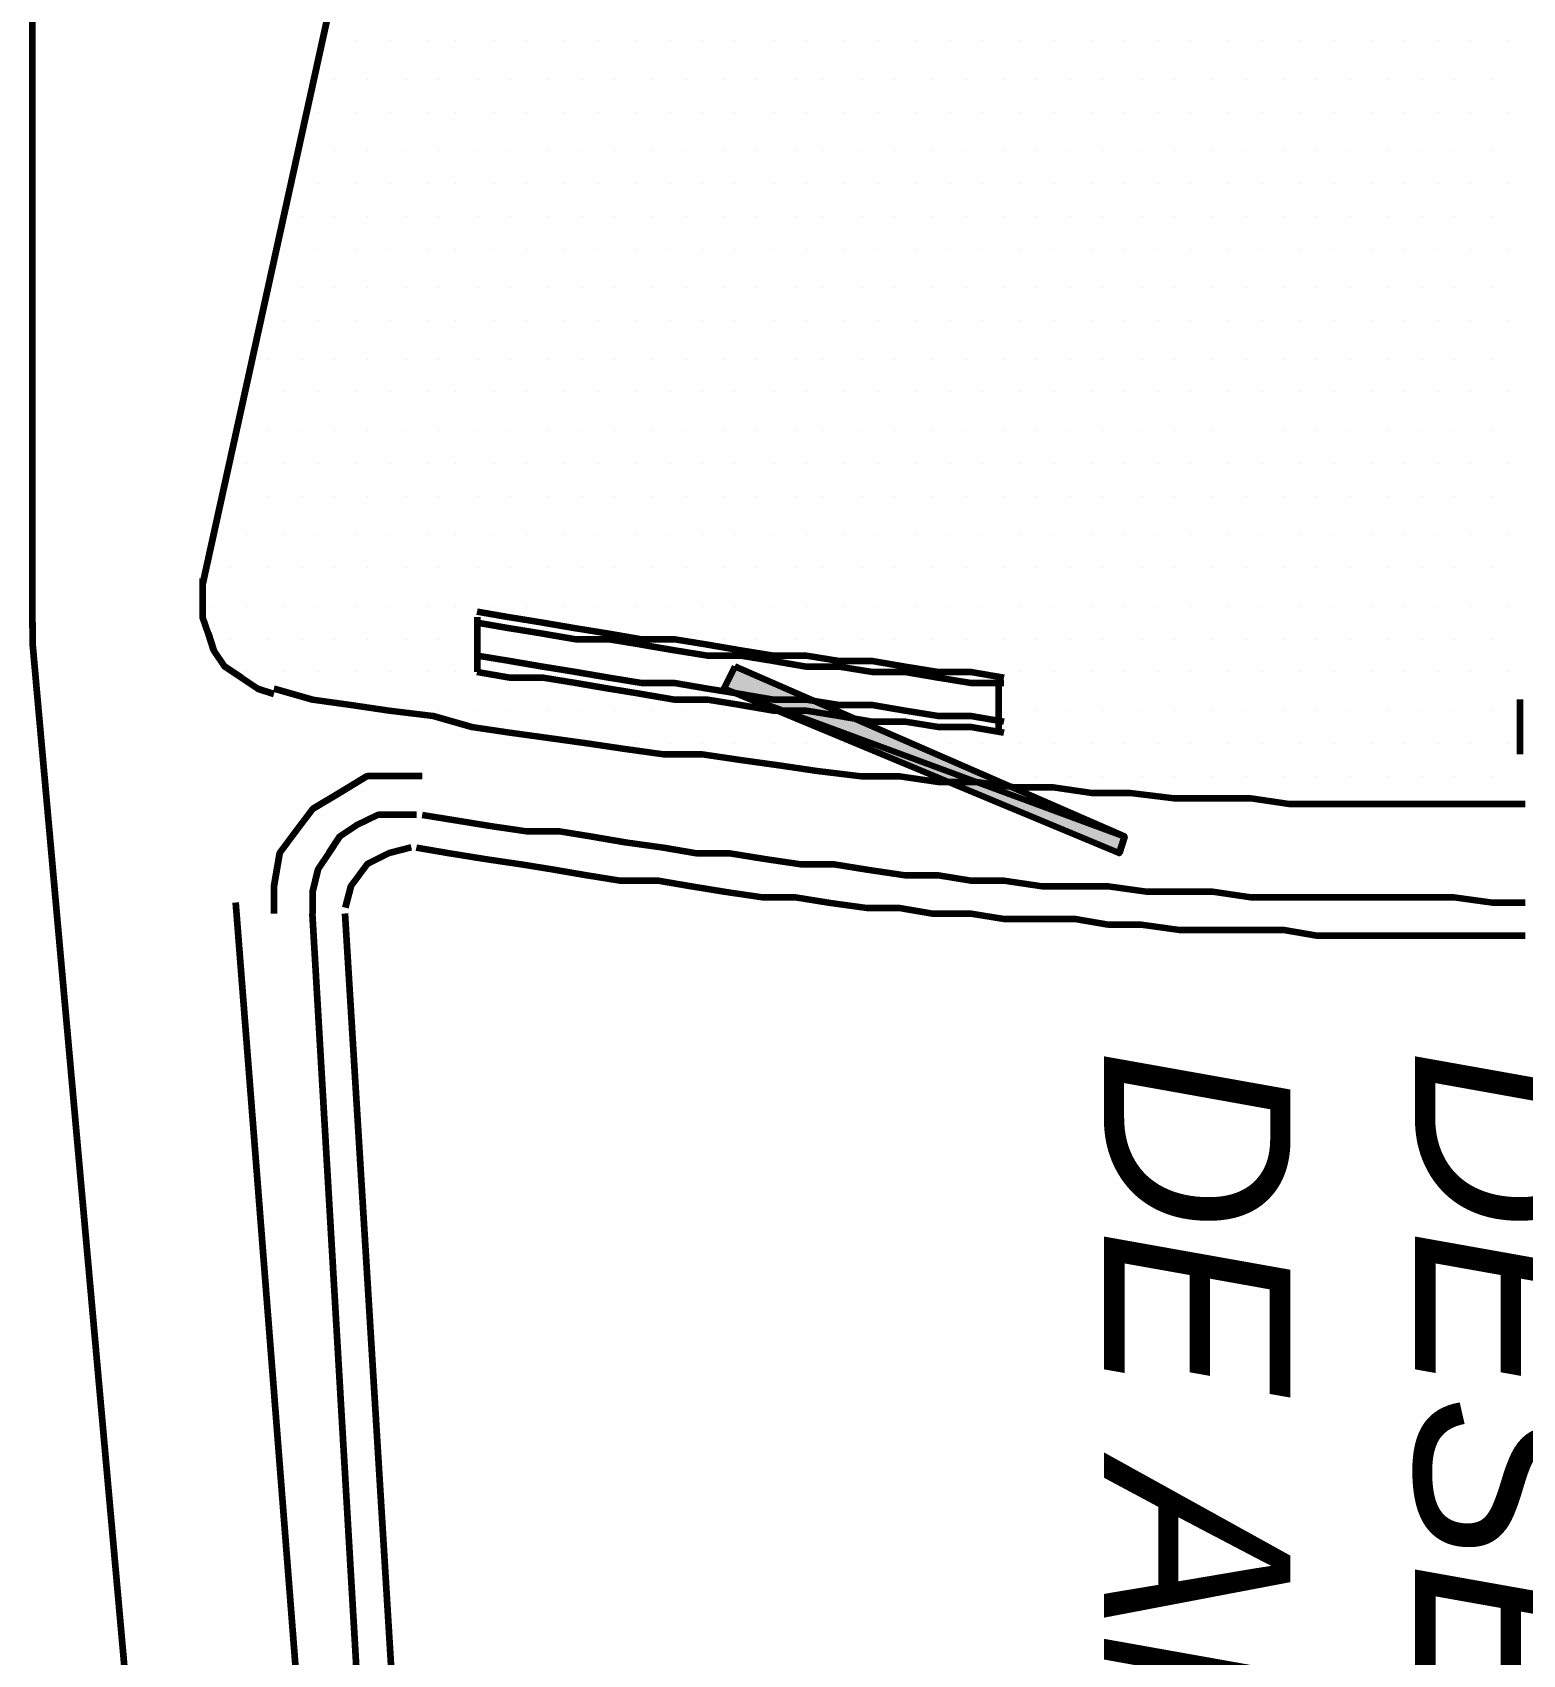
# Model space of a CAD drawing. Header units: millimetres. Extents: x 2273 to 2522, y 1034 to 1187.
# Drawn here: x 2394.543 to 2395.342, y 1169.398 to 1170.267 of the extents above; entities that cross this region are included whole.
import ezdxf

# ---------------------------------------------------------------- set-up
doc = ezdxf.new("R2010")
doc.units = ezdxf.units.MM
doc.linetypes.add('DASHED', pattern=[19.05, 12.7, -6.35])
doc.layers.add('LAYER8', color=8, linetype='Continuous')
doc.layers.add('PAREDES', color=4, linetype='Continuous', lineweight=100)
doc.layers.add('projeção coberta', color=252, linetype='DASHED', lineweight=0)
doc.styles.get("Standard").update_dxf_attribs({"font": 'arial.ttf'})

# ---------------------------------------------------------------- blocks, each defined once
blk = doc.blocks.new('CAR')
at = {"layer": 'projeção coberta', "linetype": 'Continuous'}
blk.add_hatch(color=0, dxfattribs=at).paths.add_polyline_path([(77.10931, 145.39804), (77.18873, 145.61275), (77.09755, 145.40392), (77.10931, 145.39804), (77.18873, 145.61275), (77.19755, 145.6098)])
at = {"layer": 'PAREDES', "color": 0, "linetype": 'Continuous'}
for points in [[(77.10931, 145.15686), (77.1152, 145.17745), (77.11814, 145.19804), (77.12108, 145.21863), (77.12402, 145.24216), (77.1299, 145.26275), (77.13284, 145.28333), (77.13578, 145.30392), (77.13873, 145.32451), (77.14167, 145.3451), (77.14461, 145.36569), (77.14461, 145.38627), (77.14755, 145.40686), (77.15049, 145.42745), (77.15343, 145.44804), (77.15637, 145.47157), (77.15637, 145.49216), (77.15931, 145.51275), (77.15931, 145.53333), (77.16225, 145.55392), (77.16225, 145.57451), (77.1652, 145.5951), (77.1652, 145.61569), (77.16814, 145.63922), (77.16814, 145.6598), (77.16814, 145.68039), (77.17108, 145.70098), (77.17108, 145.72157), (77.17108, 145.74216), (77.17108, 145.76275), (77.17108, 145.78627), (77.17108, 145.80686), (77.17108, 145.82745)], [(77.19461, 145.23333), (77.19755, 145.25098), (77.20049, 145.26863), (77.20343, 145.28922), (77.20637, 145.30686), (77.20931, 145.32451), (77.21225, 145.34216), (77.21225, 145.36275), (77.2152, 145.38039), (77.21814, 145.39804), (77.22108, 145.41863), (77.22108, 145.43627), (77.22402, 145.45392), (77.22696, 145.47451), (77.22696, 145.49216), (77.2299, 145.5098), (77.2299, 145.53039), (77.23284, 145.54804), (77.23284, 145.56569), (77.23284, 145.58627), (77.23578, 145.60392), (77.23578, 145.62157), (77.23873, 145.64216), (77.23873, 145.6598), (77.23873, 145.67745), (77.23873, 145.69804), (77.24167, 145.71569), (77.24167, 145.73333), (77.24167, 145.75392), (77.24167, 145.77157), (77.24167, 145.78922), (77.24167, 145.8098), (77.24167, 145.82745)], [(77.17696, 145.23627), (77.1799, 145.25392), (77.18284, 145.27157), (77.18578, 145.29216), (77.18578, 145.3098), (77.18873, 145.32745), (77.19167, 145.3451), (77.19461, 145.36569), (77.19755, 145.38333), (77.19755, 145.40098), (77.20049, 145.41863), (77.20343, 145.43922), (77.20343, 145.45686), (77.20637, 145.47451), (77.20931, 145.4951), (77.20931, 145.51275), (77.21225, 145.53039), (77.21225, 145.54804), (77.2152, 145.56863), (77.2152, 145.58627), (77.2152, 145.60392), (77.21814, 145.62451), (77.21814, 145.64216), (77.21814, 145.6598), (77.22108, 145.68039), (77.22108, 145.69804), (77.22108, 145.71569), (77.22108, 145.73333), (77.22108, 145.75392), (77.22108, 145.77157), (77.22108, 145.78922), (77.22402, 145.8098), (77.22402, 145.82745)], [(77.1152, 145.82451), (77.14461, 145.82451)], [(76.76225, 145.81863), (76.76225, 145.81863)], [(76.80049, 145.81863), (76.80049, 145.81863)], [(76.83873, 145.81863), (76.83873, 145.81863)], [(76.87402, 145.81863), (76.87402, 145.81863)], [(76.91225, 145.81863), (76.91225, 145.81863)], [(76.95049, 145.81863), (76.95049, 145.81863)], [(76.98873, 145.81863), (76.98873, 145.81863)], [(77.02696, 145.81863), (77.02696, 145.81863)], [(77.0652, 145.81863), (77.0652, 145.81863)], [(77.10049, 145.81863), (77.10049, 145.81863)], [(77.13873, 145.81863), (77.13873, 145.81863)], [(76.78284, 145.8098), (76.78284, 145.8098)], [(76.82108, 145.8098), (76.82108, 145.8098)], [(76.85637, 145.8098), (76.85637, 145.8098)], [(76.89461, 145.8098), (76.89461, 145.8098)], [(76.93284, 145.8098), (76.93284, 145.8098)], [(76.97108, 145.8098), (76.97108, 145.8098)], [(77.00637, 145.8098), (77.00637, 145.8098)], [(77.04461, 145.8098), (77.04461, 145.8098)], [(77.08284, 145.8098), (77.08284, 145.8098)], [(77.12108, 145.8098), (77.12108, 145.8098)], [(77.15637, 145.8098), (77.15637, 145.8098)], [(76.76225, 145.79804), (76.76225, 145.79804)], [(76.80049, 145.79804), (76.80049, 145.79804)], [(76.83873, 145.79804), (76.83873, 145.79804)], [(76.87402, 145.79804), (76.87402, 145.79804)], [(76.91225, 145.79804), (76.91225, 145.79804)], [(76.95049, 145.79804), (76.95049, 145.79804)], [(76.98873, 145.79804), (76.98873, 145.79804)], [(77.02696, 145.79804), (77.02696, 145.79804)], [(77.0652, 145.79804), (77.0652, 145.79804)], [(77.10049, 145.79804), (77.10049, 145.79804)], [(77.13873, 145.79804), (77.13873, 145.79804)], [(76.78284, 145.78922), (76.78284, 145.78922)], [(76.82108, 145.78922), (76.82108, 145.78922)], [(76.85637, 145.78922), (76.85637, 145.78922)], [(76.89461, 145.78922), (76.89461, 145.78922)], [(76.93284, 145.78922), (76.93284, 145.78922)], [(76.97108, 145.78922), (76.97108, 145.78922)], [(77.00637, 145.78922), (77.00637, 145.78922)], [(77.04461, 145.78922), (77.04461, 145.78922)], [(77.08284, 145.78922), (77.08284, 145.78922)], [(77.12108, 145.78922), (77.12108, 145.78922)], [(77.15637, 145.78922), (77.15637, 145.78922)], [(76.76225, 145.78039), (76.76225, 145.78039)], [(76.80049, 145.78039), (76.80049, 145.78039)], [(76.83873, 145.78039), (76.83873, 145.78039)], [(76.87402, 145.78039), (76.87402, 145.78039)], [(76.91225, 145.78039), (76.91225, 145.78039)], [(76.95049, 145.78039), (76.95049, 145.78039)], [(76.98873, 145.78039), (76.98873, 145.78039)], [(77.02696, 145.78039), (77.02696, 145.78039)], [(77.0652, 145.78039), (77.0652, 145.78039)], [(77.10049, 145.78039), (77.10049, 145.78039)], [(77.13873, 145.78039), (77.13873, 145.78039)], [(76.78284, 145.77157), (76.78284, 145.77157)], [(76.82108, 145.77157), (76.82108, 145.77157)], [(76.85637, 145.77157), (76.85637, 145.77157)], [(76.89461, 145.77157), (76.89461, 145.77157)], [(76.93284, 145.77157), (76.93284, 145.77157)], [(76.97108, 145.77157), (76.97108, 145.77157)], [(77.00637, 145.77157), (77.00637, 145.77157)], [(77.04461, 145.77157), (77.04461, 145.77157)], [(77.08284, 145.77157), (77.08284, 145.77157)], [(77.12108, 145.77157), (77.12108, 145.77157)], [(77.15637, 145.77157), (77.15637, 145.77157)], [(76.76225, 145.76275), (76.76225, 145.76275)], [(76.80049, 145.76275), (76.80049, 145.76275)], [(76.83873, 145.76275), (76.83873, 145.76275)], [(76.87402, 145.76275), (76.87402, 145.76275)], [(76.91225, 145.76275), (76.91225, 145.76275)], [(76.95049, 145.76275), (76.95049, 145.76275)], [(76.98873, 145.76275), (76.98873, 145.76275)], [(77.02696, 145.76275), (77.02696, 145.76275)], [(77.0652, 145.76275), (77.0652, 145.76275)], [(77.10049, 145.76275), (77.10049, 145.76275)], [(77.13873, 145.76275), (77.13873, 145.76275)], [(76.78284, 145.75392), (76.78284, 145.75392)], [(76.82108, 145.75392), (76.82108, 145.75392)], [(76.85637, 145.75392), (76.85637, 145.75392)], [(76.89461, 145.75392), (76.89461, 145.75392)], [(76.93284, 145.75392), (76.93284, 145.75392)], [(76.97108, 145.75392), (76.97108, 145.75392)], [(77.00637, 145.75392), (77.00637, 145.75392)], [(77.04461, 145.75392), (77.04461, 145.75392)], [(77.08284, 145.75392), (77.08284, 145.75392)], [(77.12108, 145.75392), (77.12108, 145.75392)], [(77.15637, 145.75392), (77.15637, 145.75392)], [(76.76225, 145.7451), (76.76225, 145.7451)], [(76.80049, 145.7451), (76.80049, 145.7451)], [(76.83873, 145.7451), (76.83873, 145.7451)], [(76.87402, 145.7451), (76.87402, 145.7451)], [(76.91225, 145.7451), (76.91225, 145.7451)], [(76.95049, 145.7451), (76.95049, 145.7451)], [(76.98873, 145.7451), (76.98873, 145.7451)], [(77.02696, 145.7451), (77.02696, 145.7451)], [(77.0652, 145.7451), (77.0652, 145.7451)], [(77.10049, 145.7451), (77.10049, 145.7451)], [(77.13873, 145.7451), (77.13873, 145.7451)], [(76.78284, 145.73333), (76.78284, 145.73333)], [(76.82108, 145.73333), (76.82108, 145.73333)], [(76.85637, 145.73333), (76.85637, 145.73333)], [(76.89461, 145.73333), (76.89461, 145.73333)], [(76.93284, 145.73333), (76.93284, 145.73333)], [(76.97108, 145.73333), (76.97108, 145.73333)], [(77.00637, 145.73333), (77.00637, 145.73333)], [(77.04461, 145.73333), (77.04461, 145.73333)], [(77.08284, 145.73333), (77.08284, 145.73333)], [(77.12108, 145.73333), (77.12108, 145.73333)], [(77.15637, 145.73333), (77.15637, 145.73333)], [(76.76225, 145.72451), (76.76225, 145.72451)], [(76.80049, 145.72451), (76.80049, 145.72451)], [(76.83873, 145.72451), (76.83873, 145.72451)], [(76.87402, 145.72451), (76.87402, 145.72451)], [(76.91225, 145.72451), (76.91225, 145.72451)], [(76.95049, 145.72451), (76.95049, 145.72451)], [(76.98873, 145.72451), (76.98873, 145.72451)], [(77.02696, 145.72451), (77.02696, 145.72451)], [(77.0652, 145.72451), (77.0652, 145.72451)], [(77.10049, 145.72451), (77.10049, 145.72451)], [(77.13873, 145.72451), (77.13873, 145.72451)], [(76.78284, 145.71569), (76.78284, 145.71569)], [(76.82108, 145.71569), (76.82108, 145.71569)], [(76.85637, 145.71569), (76.85637, 145.71569)], [(76.89461, 145.71569), (76.89461, 145.71569)], [(76.93284, 145.71569), (76.93284, 145.71569)], [(76.97108, 145.71569), (76.97108, 145.71569)], [(77.00637, 145.71569), (77.00637, 145.71569)], [(77.04461, 145.71569), (77.04461, 145.71569)], [(77.08284, 145.71569), (77.08284, 145.71569)], [(77.12108, 145.71569), (77.12108, 145.71569)], [(77.15637, 145.71569), (77.15637, 145.71569)], [(76.76225, 145.70686), (76.76225, 145.70686)], [(76.80049, 145.70686), (76.80049, 145.70686)], [(76.83873, 145.70686), (76.83873, 145.70686)], [(76.87402, 145.70686), (76.87402, 145.70686)], [(76.91225, 145.70686), (76.91225, 145.70686)], [(76.95049, 145.70686), (76.95049, 145.70686)], [(76.98873, 145.70686), (76.98873, 145.70686)], [(77.02696, 145.70686), (77.02696, 145.70686)], [(77.0652, 145.70686), (77.0652, 145.70686)], [(77.10049, 145.70686), (77.10049, 145.70686)], [(77.13873, 145.70686), (77.13873, 145.70686)], [(76.78284, 145.69804), (76.78284, 145.69804)], [(76.82108, 145.69804), (76.82108, 145.69804)], [(76.85637, 145.69804), (76.85637, 145.69804)], [(76.89461, 145.69804), (76.89461, 145.69804)], [(76.93284, 145.69804), (76.93284, 145.69804)], [(76.97108, 145.69804), (76.97108, 145.69804)], [(77.00637, 145.69804), (77.00637, 145.69804)], [(77.04461, 145.69804), (77.04461, 145.69804)], [(77.08284, 145.69804), (77.08284, 145.69804)], [(77.12108, 145.69804), (77.12108, 145.69804)], [(77.15637, 145.69804), (77.15637, 145.69804)], [(76.76225, 145.68627), (76.76225, 145.68627)], [(76.80049, 145.68627), (76.80049, 145.68627)], [(76.83873, 145.68627), (76.83873, 145.68627)], [(76.87402, 145.68627), (76.87402, 145.68627)], [(76.91225, 145.68627), (76.91225, 145.68627)], [(76.95049, 145.68627), (76.95049, 145.68627)], [(76.98873, 145.68627), (76.98873, 145.68627)], [(77.02696, 145.68627), (77.02696, 145.68627)], [(77.0652, 145.68627), (77.0652, 145.68627)], [(77.10049, 145.68627), (77.10049, 145.68627)], [(77.13873, 145.68627), (77.13873, 145.68627)], [(76.78284, 145.67745), (76.78284, 145.67745)], [(76.82108, 145.67745), (76.82108, 145.67745)], [(76.85637, 145.67745), (76.85637, 145.67745)], [(76.89461, 145.67745), (76.89461, 145.67745)], [(76.93284, 145.67745), (76.93284, 145.67745)], [(77.00637, 145.67745), (77.00637, 145.67745)], [(77.04461, 145.67745), (77.04461, 145.67745)], [(77.08284, 145.67745), (77.08284, 145.67745)], [(77.12108, 145.67745), (77.12108, 145.67745)], [(77.15637, 145.67745), (77.15637, 145.67745)], [(76.76225, 145.66863), (76.76225, 145.66863)], [(76.80049, 145.66863), (76.80049, 145.66863)], [(76.83873, 145.66863), (76.83873, 145.66863)], [(76.87402, 145.66863), (76.87402, 145.66863)], [(76.91225, 145.66863), (76.91225, 145.66863)], [(76.95049, 145.66863), (76.95049, 145.66863)], [(76.98873, 145.66863), (76.98873, 145.66863)], [(77.02696, 145.66863), (77.02696, 145.66863)], [(77.0652, 145.66863), (77.0652, 145.66863)], [(77.10049, 145.66863), (77.10049, 145.66863)], [(77.13873, 145.66863), (77.13873, 145.66863)], [(76.78284, 145.6598), (76.78284, 145.6598)], [(76.82108, 145.6598), (76.82108, 145.6598)], [(76.85637, 145.6598), (76.85637, 145.6598)], [(76.89461, 145.6598), (76.89461, 145.6598)], [(76.93284, 145.6598), (76.93284, 145.6598)], [(76.97108, 145.6598), (76.97108, 145.6598)], [(77.00637, 145.6598), (77.00637, 145.6598)], [(77.04461, 145.6598), (77.04461, 145.6598)], [(77.08284, 145.6598), (77.08284, 145.6598)], [(77.12108, 145.6598), (77.12108, 145.6598)], [(77.15637, 145.6598), (77.15637, 145.6598)], [(76.76225, 145.64804), (76.76225, 145.64804)], [(76.80049, 145.64804), (76.80049, 145.64804)], [(76.83873, 145.64804), (76.83873, 145.64804)], [(76.87402, 145.64804), (76.87402, 145.64804)], [(76.91225, 145.64804), (76.91225, 145.64804)], [(76.95049, 145.64804), (76.95049, 145.64804)], [(76.98873, 145.64804), (76.98873, 145.64804)], [(77.02696, 145.64804), (77.02696, 145.64804)], [(77.0652, 145.64804), (77.0652, 145.64804)], [(77.10049, 145.64804), (77.10049, 145.64804)], [(77.13873, 145.64804), (77.13873, 145.64804)], [(76.78284, 145.63922), (76.78284, 145.63922)], [(76.82108, 145.63922), (76.82108, 145.63922)], [(76.85637, 145.63922), (76.85637, 145.63922)], [(76.89461, 145.63922), (76.89461, 145.63922)], [(76.93284, 145.63922), (76.93284, 145.63922)], [(76.97108, 145.63922), (76.97108, 145.63922)], [(77.00637, 145.63922), (77.00637, 145.63922)], [(77.04461, 145.63922), (77.04461, 145.63922)], [(77.08284, 145.63922), (77.08284, 145.63922)], [(77.12108, 145.63922), (77.12108, 145.63922)], [(77.15637, 145.63922), (77.15637, 145.63922)], [(76.76225, 145.63039), (76.76225, 145.63039)], [(76.80049, 145.63039), (76.80049, 145.63039)], [(76.83873, 145.63039), (76.83873, 145.63039)], [(76.87402, 145.63039), (76.87402, 145.63039)], [(76.91225, 145.63039), (76.91225, 145.63039)], [(76.95049, 145.63039), (76.95049, 145.63039)], [(76.98873, 145.63039), (76.98873, 145.63039)], [(77.02696, 145.63039), (77.02696, 145.63039)], [(77.0652, 145.63039), (77.0652, 145.63039)], [(77.10049, 145.63039), (77.10049, 145.63039)], [(77.13873, 145.63039), (77.13873, 145.63039)], [(76.78284, 145.62157), (76.78284, 145.62157)], [(76.82108, 145.62157), (76.82108, 145.62157)], [(76.85637, 145.62157), (76.85637, 145.62157)], [(76.89461, 145.62157), (76.89461, 145.62157)], [(76.93284, 145.62157), (76.93284, 145.62157)], [(76.97108, 145.62157), (76.97108, 145.62157)], [(77.00637, 145.62157), (77.00637, 145.62157)], [(77.04461, 145.62157), (77.04461, 145.62157)], [(77.08284, 145.62157), (77.08284, 145.62157)], [(77.12108, 145.62157), (77.12108, 145.62157)], [(77.15637, 145.62157), (77.15637, 145.62157)], [(76.76225, 145.61275), (76.76225, 145.61275)], [(76.80049, 145.61275), (76.80049, 145.61275)], [(76.83873, 145.61275), (76.83873, 145.61275)], [(76.87402, 145.61275), (76.87402, 145.61275)], [(76.91225, 145.61275), (76.91225, 145.61275)], [(76.95049, 145.61275), (76.95049, 145.61275)], [(76.98873, 145.61275), (76.98873, 145.61275)], [(77.02696, 145.61275), (77.02696, 145.61275)], [(77.0652, 145.61275), (77.0652, 145.61275)], [(77.09755, 145.40392), (77.10931, 145.39804), (77.18873, 145.61275), (77.09755, 145.40392)], [(77.10049, 145.61275), (77.10049, 145.61275)], [(77.10931, 145.39804), (77.18873, 145.61275), (77.19755, 145.6098), (77.10931, 145.39804)], [(77.13873, 145.61275), (77.13873, 145.61275)], [(76.76225, 145.5951), (76.76225, 145.5951)], [(76.78284, 145.60098), (76.78284, 145.60098)], [(76.80049, 145.5951), (76.80049, 145.5951)], [(76.82108, 145.60098), (76.82108, 145.60098)], [(76.83873, 145.5951), (76.83873, 145.5951)], [(76.85637, 145.60098), (76.85637, 145.60098)], [(76.87402, 145.5951), (76.87402, 145.5951)], [(76.89461, 145.60098), (76.89461, 145.60098)], [(76.91225, 145.5951), (76.91225, 145.5951)], [(76.93284, 145.60098), (76.93284, 145.60098)], [(76.95049, 145.5951), (76.95049, 145.5951)], [(76.97108, 145.60098), (76.97108, 145.60098)], [(76.98873, 145.5951), (76.98873, 145.5951)], [(77.00637, 145.60098), (77.00637, 145.60098)], [(77.02696, 145.5951), (77.02696, 145.5951)], [(77.04461, 145.60098), (77.04461, 145.60098)], [(77.0652, 145.5951), (77.0652, 145.5951)], [(77.08284, 145.60098), (77.08284, 145.60098)], [(77.10049, 145.5951), (77.10049, 145.5951)], [(77.12108, 145.60098), (77.12108, 145.60098)], [(77.13873, 145.5951), (77.13873, 145.5951)], [(77.15637, 145.60098), (77.15637, 145.60098)], [(76.78284, 145.58333), (76.78284, 145.58333)], [(76.82108, 145.58333), (76.82108, 145.58333)], [(76.85637, 145.58333), (76.85637, 145.58333)], [(76.89461, 145.58333), (76.89461, 145.58333)], [(76.93284, 145.58333), (76.93284, 145.58333)], [(76.97108, 145.58333), (76.97108, 145.58333)], [(77.00637, 145.58333), (77.00637, 145.58333)], [(77.04461, 145.58333), (77.04461, 145.58333)], [(77.08284, 145.58333), (77.08284, 145.58333)], [(77.12108, 145.58333), (77.12108, 145.58333)], [(77.15637, 145.58333), (77.15637, 145.58333)], [(76.76225, 145.57451), (76.76225, 145.57451)], [(76.80049, 145.57451), (76.80049, 145.57451)], [(76.83873, 145.57451), (76.83873, 145.57451)], [(76.87402, 145.57451), (76.87402, 145.57451)], [(76.91225, 145.57451), (76.91225, 145.57451)], [(76.95049, 145.57451), (76.95049, 145.57451)], [(76.98873, 145.57451), (76.98873, 145.57451)], [(77.02696, 145.57451), (77.02696, 145.57451)], [(77.0652, 145.57451), (77.0652, 145.57451)], [(77.10049, 145.57451), (77.10049, 145.57451)], [(77.13873, 145.57451), (77.13873, 145.57451)], [(76.78284, 145.56569), (76.78284, 145.56569)], [(76.82108, 145.56569), (76.82108, 145.56569)], [(76.85637, 145.56569), (76.85637, 145.56569)], [(76.89461, 145.56569), (76.89461, 145.56569)], [(76.93284, 145.56569), (76.93284, 145.56569)], [(76.97108, 145.56569), (76.97108, 145.56569)], [(77.00637, 145.56569), (77.00637, 145.56569)], [(77.04461, 145.56569), (77.04461, 145.56569)], [(77.08284, 145.56569), (77.08284, 145.56569)], [(77.12108, 145.56569), (77.12108, 145.56569)], [(77.15637, 145.56569), (77.15637, 145.56569)], [(76.76225, 145.55686), (76.76225, 145.55686)], [(76.80049, 145.55686), (76.80049, 145.55686)], [(76.83873, 145.55686), (76.83873, 145.55686)], [(76.87402, 145.55686), (76.87402, 145.55686)], [(76.91225, 145.55686), (76.91225, 145.55686)], [(76.95049, 145.55686), (76.95049, 145.55686)], [(76.98873, 145.55686), (76.98873, 145.55686)], [(77.02696, 145.55686), (77.02696, 145.55686)], [(77.0652, 145.55686), (77.0652, 145.55686)], [(77.10049, 145.55686), (77.10049, 145.55686)], [(77.13873, 145.55686), (77.13873, 145.55686)], [(76.78284, 145.54804), (76.78284, 145.54804)], [(76.82108, 145.54804), (76.82108, 145.54804)], [(76.85637, 145.54804), (76.85637, 145.54804)], [(76.89461, 145.54804), (76.89461, 145.54804)], [(76.93284, 145.54804), (76.93284, 145.54804)], [(76.97108, 145.54804), (76.97108, 145.54804)], [(77.00637, 145.54804), (77.00637, 145.54804)], [(77.04461, 145.54804), (77.04461, 145.54804)], [(77.06814, 145.26569), (77.07108, 145.28333), (77.07402, 145.30098), (77.07696, 145.31863), (77.0799, 145.33627), (77.08284, 145.35392), (77.08284, 145.37157), (77.08578, 145.38922), (77.08873, 145.40686), (77.09167, 145.42451), (77.09167, 145.44216), (77.09461, 145.4598), (77.09461, 145.47745), (77.09755, 145.4951), (77.10049, 145.51275), (77.10049, 145.53039), (77.10343, 145.54804)], [(77.07402, 145.26569), (77.07696, 145.28333), (77.0799, 145.30098), (77.08284, 145.31863), (77.08284, 145.33627), (77.08578, 145.35392), (77.08873, 145.37157), (77.09167, 145.38922), (77.09167, 145.40686), (77.09461, 145.42451), (77.09755, 145.44216), (77.09755, 145.4598), (77.10049, 145.47745), (77.10049, 145.4951), (77.10343, 145.51275), (77.10637, 145.53039), (77.10637, 145.54804)], [(77.08284, 145.54804), (77.08284, 145.54804)], [(77.09167, 145.26569), (77.09461, 145.28333), (77.09755, 145.30098), (77.10049, 145.31863), (77.10343, 145.33627), (77.10637, 145.35392), (77.10637, 145.37157), (77.10931, 145.38922), (77.11225, 145.40686), (77.1152, 145.42451), (77.1152, 145.44216), (77.11814, 145.4598), (77.11814, 145.47745), (77.12108, 145.4951), (77.12402, 145.51275), (77.12402, 145.53039), (77.12696, 145.54804)], [(77.10049, 145.26569), (77.10343, 145.28333), (77.10343, 145.30098), (77.10637, 145.31863), (77.10931, 145.33627), (77.11225, 145.35392), (77.1152, 145.37157), (77.1152, 145.38922), (77.11814, 145.40686), (77.12108, 145.42451), (77.12108, 145.44216), (77.12402, 145.4598), (77.12696, 145.47745), (77.12696, 145.4951), (77.1299, 145.51275), (77.1299, 145.53039), (77.13284, 145.54804)], [(77.10343, 145.5451), (77.13284, 145.5451)], [(77.12108, 145.54804), (77.12108, 145.54804)], [(77.15637, 145.54804), (77.15637, 145.54804)], [(76.76225, 145.53627), (76.76225, 145.53627)], [(76.80049, 145.53627), (76.80049, 145.53627)], [(76.83873, 145.53627), (76.83873, 145.53627)], [(76.87402, 145.53627), (76.87402, 145.53627)], [(76.91225, 145.53627), (76.91225, 145.53627)], [(76.95049, 145.53627), (76.95049, 145.53627)], [(76.98873, 145.53627), (76.98873, 145.53627)], [(77.02696, 145.53627), (77.02696, 145.53627)], [(77.0652, 145.53627), (77.0652, 145.53627)], [(77.10049, 145.53627), (77.10049, 145.53627)], [(77.13873, 145.53627), (77.13873, 145.53627)], [(76.78284, 145.52745), (76.78284, 145.52745)], [(76.82108, 145.52745), (76.82108, 145.52745)], [(76.85637, 145.52745), (76.85637, 145.52745)], [(76.89461, 145.52745), (76.89461, 145.52745)], [(76.93284, 145.52745), (76.93284, 145.52745)], [(76.97108, 145.52745), (76.97108, 145.52745)], [(77.00637, 145.52745), (77.00637, 145.52745)], [(77.04461, 145.52745), (77.04461, 145.52745)], [(77.08284, 145.52745), (77.08284, 145.52745)], [(77.15637, 145.52745), (77.15637, 145.52745)], [(76.76225, 145.51863), (76.76225, 145.51863)], [(76.80049, 145.51863), (76.80049, 145.51863)], [(76.83873, 145.51863), (76.83873, 145.51863)], [(76.87402, 145.51863), (76.87402, 145.51863)], [(76.91225, 145.51863), (76.91225, 145.51863)], [(76.95049, 145.51863), (76.95049, 145.51863)], [(76.98873, 145.51863), (76.98873, 145.51863)], [(77.02696, 145.51863), (77.02696, 145.51863)], [(77.0652, 145.51863), (77.0652, 145.51863)], [(77.13873, 145.51863), (77.13873, 145.51863)], [(76.78284, 145.5098), (76.78284, 145.5098)], [(76.82108, 145.5098), (76.82108, 145.5098)], [(76.85637, 145.5098), (76.85637, 145.5098)], [(76.89461, 145.5098), (76.89461, 145.5098)], [(76.93284, 145.5098), (76.93284, 145.5098)], [(76.97108, 145.5098), (76.97108, 145.5098)], [(77.00637, 145.5098), (77.00637, 145.5098)], [(77.04461, 145.5098), (77.04461, 145.5098)], [(77.08284, 145.5098), (77.08284, 145.5098)], [(77.15637, 145.5098), (77.15637, 145.5098)], [(76.76225, 145.50098), (76.76225, 145.50098)], [(76.80049, 145.50098), (76.80049, 145.50098)], [(76.83873, 145.50098), (76.83873, 145.50098)], [(76.87402, 145.50098), (76.87402, 145.50098)], [(76.91225, 145.50098), (76.91225, 145.50098)], [(76.95049, 145.50098), (76.95049, 145.50098)], [(76.98873, 145.50098), (76.98873, 145.50098)], [(77.02696, 145.50098), (77.02696, 145.50098)], [(77.0652, 145.50098), (77.0652, 145.50098)], [(77.13873, 145.50098), (77.13873, 145.50098)], [(76.78284, 145.48922), (76.78284, 145.48922)], [(76.82108, 145.48922), (76.82108, 145.48922)], [(76.85637, 145.48922), (76.85637, 145.48922)], [(76.89461, 145.48922), (76.89461, 145.48922)], [(76.93284, 145.48922), (76.93284, 145.48922)], [(76.97108, 145.48922), (76.97108, 145.48922)], [(77.00637, 145.48922), (77.00637, 145.48922)], [(77.04461, 145.48922), (77.04461, 145.48922)], [(77.08284, 145.48922), (77.08284, 145.48922)], [(77.15637, 145.48922), (77.15637, 145.48922)], [(76.76225, 145.48039), (76.76225, 145.48039)], [(76.80049, 145.48039), (76.80049, 145.48039)], [(76.83873, 145.48039), (76.83873, 145.48039)], [(76.87402, 145.48039), (76.87402, 145.48039)], [(76.91225, 145.48039), (76.91225, 145.48039)], [(76.95049, 145.48039), (76.95049, 145.48039)], [(76.98873, 145.48039), (76.98873, 145.48039)], [(77.02696, 145.48039), (77.02696, 145.48039)], [(77.0652, 145.48039), (77.0652, 145.48039)], [(77.13873, 145.48039), (77.13873, 145.48039)], [(76.78284, 145.47157), (76.78284, 145.47157)], [(76.82108, 145.47157), (76.82108, 145.47157)], [(76.85637, 145.47157), (76.85637, 145.47157)], [(76.89461, 145.47157), (76.89461, 145.47157)], [(76.93284, 145.47157), (76.93284, 145.47157)], [(76.97108, 145.47157), (76.97108, 145.47157)], [(77.00637, 145.47157), (77.00637, 145.47157)], [(77.04461, 145.47157), (77.04461, 145.47157)], [(77.08284, 145.47157), (77.08284, 145.47157)], [(76.76225, 145.46275), (76.76225, 145.46275)], [(76.80049, 145.46275), (76.80049, 145.46275)], [(76.83873, 145.46275), (76.83873, 145.46275)], [(76.87402, 145.46275), (76.87402, 145.46275)], [(76.91225, 145.46275), (76.91225, 145.46275)], [(76.95049, 145.46275), (76.95049, 145.46275)], [(76.98873, 145.46275), (76.98873, 145.46275)], [(77.02696, 145.46275), (77.02696, 145.46275)], [(77.0652, 145.46275), (77.0652, 145.46275)], [(77.13873, 145.46275), (77.13873, 145.46275)], [(76.78284, 145.45098), (76.78284, 145.45098)], [(76.82108, 145.45098), (76.82108, 145.45098)], [(76.85637, 145.45098), (76.85637, 145.45098)], [(76.89461, 145.45098), (76.89461, 145.45098)], [(76.93284, 145.45098), (76.93284, 145.45098)], [(76.97108, 145.45098), (76.97108, 145.45098)], [(77.00637, 145.45098), (77.00637, 145.45098)], [(77.04461, 145.45098), (77.04461, 145.45098)], [(77.08284, 145.45098), (77.08284, 145.45098)], [(76.76225, 145.44216), (76.76225, 145.44216)], [(76.80049, 145.44216), (76.80049, 145.44216)], [(76.83873, 145.44216), (76.83873, 145.44216)], [(76.87402, 145.44216), (76.87402, 145.44216)], [(76.91225, 145.44216), (76.91225, 145.44216)], [(76.95049, 145.44216), (76.95049, 145.44216)], [(76.98873, 145.44216), (76.98873, 145.44216)], [(77.02696, 145.44216), (77.02696, 145.44216)], [(77.0652, 145.44216), (77.0652, 145.44216)], [(77.13873, 145.44216), (77.13873, 145.44216)], [(76.78284, 145.43627), (76.78284, 145.43627)], [(76.82108, 145.43627), (76.82108, 145.43627)], [(76.85637, 145.43627), (76.85637, 145.43627)], [(76.89461, 145.43627), (76.89461, 145.43627)], [(76.93284, 145.43627), (76.93284, 145.43627)], [(76.97108, 145.43627), (76.97108, 145.43627)], [(77.00637, 145.43627), (77.00637, 145.43627)], [(77.04461, 145.43627), (77.04461, 145.43627)], [(77.08284, 145.43627), (77.08284, 145.43627)], [(76.76225, 145.42451), (76.76225, 145.42451)], [(76.80049, 145.42451), (76.80049, 145.42451)], [(76.83873, 145.42451), (76.83873, 145.42451)], [(76.87402, 145.42451), (76.87402, 145.42451)], [(76.91225, 145.42451), (76.91225, 145.42451)], [(76.95049, 145.42451), (76.95049, 145.42451)], [(76.98873, 145.42451), (76.98873, 145.42451)], [(77.02696, 145.42451), (77.02696, 145.42451)], [(77.0652, 145.42451), (77.0652, 145.42451)], [(77.13873, 145.42451), (77.13873, 145.42451)], [(76.78284, 145.41569), (76.78284, 145.41569)], [(76.82108, 145.41569), (76.82108, 145.41569)], [(76.85637, 145.41569), (76.85637, 145.41569)], [(76.89461, 145.41569), (76.89461, 145.41569)], [(76.93284, 145.41569), (76.93284, 145.41569)], [(76.97108, 145.41569), (76.97108, 145.41569)], [(77.00637, 145.41569), (77.00637, 145.41569)], [(77.04461, 145.41569), (77.04461, 145.41569)], [(77.08284, 145.41569), (77.08284, 145.41569)], [(76.76225, 145.40392), (76.76225, 145.40392)], [(76.80049, 145.40392), (76.80049, 145.40392)], [(76.83873, 145.40392), (76.83873, 145.40392)], [(76.87402, 145.40392), (76.87402, 145.40392)], [(76.91225, 145.40392), (76.91225, 145.40392)], [(76.95049, 145.40392), (76.95049, 145.40392)], [(76.98873, 145.40392), (76.98873, 145.40392)], [(77.02696, 145.40392), (77.02696, 145.40392)], [(77.0652, 145.40392), (77.0652, 145.40392)], [(77.13873, 145.40392), (77.13873, 145.40392)], [(76.78284, 145.39804), (76.78284, 145.39804)], [(76.82108, 145.39804), (76.82108, 145.39804)], [(76.85637, 145.39804), (76.85637, 145.39804)], [(76.89461, 145.39804), (76.89461, 145.39804)], [(76.93284, 145.39804), (76.93284, 145.39804)], [(76.97108, 145.39804), (76.97108, 145.39804)], [(77.00637, 145.39804), (77.00637, 145.39804)], [(77.04461, 145.39804), (77.04461, 145.39804)], [(77.08284, 145.39804), (77.08284, 145.39804)], [(77.12108, 145.39804), (77.12108, 145.39804)], [(76.76225, 145.38627), (76.76225, 145.38627)], [(76.80049, 145.38627), (76.80049, 145.38627)], [(76.83873, 145.38627), (76.83873, 145.38627)], [(76.87402, 145.38627), (76.87402, 145.38627)], [(76.91225, 145.38627), (76.91225, 145.38627)], [(76.95049, 145.38627), (76.95049, 145.38627)], [(76.98873, 145.38627), (76.98873, 145.38627)], [(77.02696, 145.38627), (77.02696, 145.38627)], [(77.0652, 145.38627), (77.0652, 145.38627)], [(77.13873, 145.38627), (77.13873, 145.38627)], [(76.78284, 145.37745), (76.78284, 145.37745)], [(76.82108, 145.37745), (76.82108, 145.37745)], [(76.85637, 145.37745), (76.85637, 145.37745)], [(76.89461, 145.37745), (76.89461, 145.37745)], [(76.93284, 145.37745), (76.93284, 145.37745)], [(76.97108, 145.37745), (76.97108, 145.37745)], [(77.00637, 145.37745), (77.00637, 145.37745)], [(77.04461, 145.37745), (77.04461, 145.37745)], [(77.08284, 145.37745), (77.08284, 145.37745)], [(77.12108, 145.37745), (77.12108, 145.37745)], [(76.76225, 145.36863), (76.76225, 145.36863)], [(76.80049, 145.36863), (76.80049, 145.36863)], [(76.83873, 145.36863), (76.83873, 145.36863)], [(76.87402, 145.36863), (76.87402, 145.36863)], [(76.91225, 145.36863), (76.91225, 145.36863)], [(76.95049, 145.36863), (76.95049, 145.36863)], [(76.98873, 145.36863), (76.98873, 145.36863)], [(77.02696, 145.36863), (77.02696, 145.36863)], [(77.0652, 145.36863), (77.0652, 145.36863)], [(77.13873, 145.36863), (77.13873, 145.36863)], [(76.78284, 145.3598), (76.78284, 145.3598)], [(76.82108, 145.3598), (76.82108, 145.3598)], [(76.85637, 145.3598), (76.85637, 145.3598)], [(76.89461, 145.3598), (76.89461, 145.3598)], [(76.93284, 145.3598), (76.93284, 145.3598)], [(76.97108, 145.3598), (76.97108, 145.3598)], [(77.00637, 145.3598), (77.00637, 145.3598)], [(77.04461, 145.3598), (77.04461, 145.3598)], [(77.08284, 145.3598), (77.08284, 145.3598)], [(77.12108, 145.3598), (77.12108, 145.3598)], [(76.76225, 145.35098), (76.76225, 145.35098)], [(76.80049, 145.35098), (76.80049, 145.35098)], [(76.83873, 145.35098), (76.83873, 145.35098)], [(76.87402, 145.35098), (76.87402, 145.35098)], [(76.91225, 145.35098), (76.91225, 145.35098)], [(76.95049, 145.35098), (76.95049, 145.35098)], [(76.98873, 145.35098), (76.98873, 145.35098)], [(77.02696, 145.35098), (77.02696, 145.35098)], [(77.0652, 145.35098), (77.0652, 145.35098)], [(77.13873, 145.35098), (77.13873, 145.35098)], [(76.78284, 145.33922), (76.78284, 145.33922)], [(76.82108, 145.33922), (76.82108, 145.33922)], [(76.85637, 145.33922), (76.85637, 145.33922)], [(76.89461, 145.33922), (76.89461, 145.33922)], [(76.93284, 145.33922), (76.93284, 145.33922)], [(76.97108, 145.33922), (76.97108, 145.33922)], [(77.00637, 145.33922), (77.00637, 145.33922)], [(77.04461, 145.33922), (77.04461, 145.33922)], [(77.12108, 145.33922), (77.12108, 145.33922)], [(76.76225, 145.33039), (76.76225, 145.33039)], [(76.80049, 145.33039), (76.80049, 145.33039)], [(76.83873, 145.33039), (76.83873, 145.33039)], [(76.87402, 145.33039), (76.87402, 145.33039)], [(76.91225, 145.33039), (76.91225, 145.33039)], [(76.95049, 145.33039), (76.95049, 145.33039)], [(76.98873, 145.33039), (76.98873, 145.33039)], [(77.02696, 145.33039), (77.02696, 145.33039)], [(77.0652, 145.33039), (77.0652, 145.33039)], [(77.13873, 145.33039), (77.13873, 145.33039)], [(76.78284, 145.32157), (76.78284, 145.32157)], [(76.82108, 145.32157), (76.82108, 145.32157)], [(76.85637, 145.32157), (76.85637, 145.32157)], [(76.89461, 145.32157), (76.89461, 145.32157)], [(76.93284, 145.32157), (76.93284, 145.32157)], [(76.97108, 145.32157), (76.97108, 145.32157)], [(77.00637, 145.32157), (77.00637, 145.32157)], [(77.04461, 145.32157), (77.04461, 145.32157)], [(77.12108, 145.32157), (77.12108, 145.32157)], [(76.76225, 145.31275), (76.76225, 145.31275)], [(76.80049, 145.31275), (76.80049, 145.31275)], [(76.83873, 145.31275), (76.83873, 145.31275)], [(76.87402, 145.31275), (76.87402, 145.31275)], [(76.91225, 145.31275), (76.91225, 145.31275)], [(76.95049, 145.31275), (76.95049, 145.31275)], [(76.98873, 145.31275), (76.98873, 145.31275)], [(77.02696, 145.31275), (77.02696, 145.31275)], [(77.0652, 145.31275), (77.0652, 145.31275)], [(76.78284, 145.30392), (76.78284, 145.30392)], [(76.82108, 145.30392), (76.82108, 145.30392)], [(76.85637, 145.30392), (76.85637, 145.30392)], [(76.89461, 145.30392), (76.89461, 145.30392)], [(76.93284, 145.30392), (76.93284, 145.30392)], [(76.97108, 145.30392), (76.97108, 145.30392)], [(77.00637, 145.30392), (77.00637, 145.30392)], [(77.04461, 145.30392), (77.04461, 145.30392)], [(77.12108, 145.30392), (77.12108, 145.30392)], [(76.76225, 145.29216), (76.76225, 145.29216)], [(76.80049, 145.29216), (76.80049, 145.29216)], [(76.83873, 145.29216), (76.83873, 145.29216)], [(76.87402, 145.29216), (76.87402, 145.29216)], [(76.91225, 145.29216), (76.91225, 145.29216)], [(76.95049, 145.29216), (76.95049, 145.29216)], [(76.98873, 145.29216), (76.98873, 145.29216)], [(77.02696, 145.29216), (77.02696, 145.29216)], [(77.0652, 145.29216), (77.0652, 145.29216)], [(76.78284, 145.28333), (76.78284, 145.28333)], [(76.82108, 145.28333), (76.82108, 145.28333)], [(76.85637, 145.28333), (76.85637, 145.28333)], [(76.89461, 145.28333), (76.89461, 145.28333)], [(76.93284, 145.28333), (76.93284, 145.28333)], [(76.97108, 145.28333), (76.97108, 145.28333)], [(77.00637, 145.28333), (77.00637, 145.28333)], [(77.04461, 145.28333), (77.04461, 145.28333)], [(77.12108, 145.28333), (77.12108, 145.28333)], [(76.76225, 145.27451), (76.76225, 145.27451)], [(76.80049, 145.27451), (76.80049, 145.27451)], [(76.83873, 145.27451), (76.83873, 145.27451)], [(76.87402, 145.27451), (76.87402, 145.27451)], [(76.91225, 145.27451), (76.91225, 145.27451)], [(76.95049, 145.27451), (76.95049, 145.27451)], [(76.98873, 145.27451), (76.98873, 145.27451)], [(77.02696, 145.27451), (77.02696, 145.27451)], [(77.0652, 145.27451), (77.0652, 145.27451)], [(76.78284, 145.26569), (76.78284, 145.26569)], [(76.82108, 145.26569), (76.82108, 145.26569)], [(76.85637, 145.26569), (76.85637, 145.26569)], [(76.89461, 145.26569), (76.89461, 145.26569)], [(76.93284, 145.26569), (76.93284, 145.26569)], [(76.97108, 145.26569), (76.97108, 145.26569)], [(77.00637, 145.26569), (77.00637, 145.26569)], [(77.04461, 145.26569), (77.04461, 145.26569)], [(77.07108, 145.26569), (77.10049, 145.26569)], [(77.08284, 145.26569), (77.08284, 145.26569)], [(77.12108, 145.26569), (77.12108, 145.26569)], [(78.28873, 145.2598), (77.2299, 145.1951)], [(76.76225, 145.25392), (76.76225, 145.25392)], [(76.80049, 145.25392), (76.80049, 145.25392)], [(76.83873, 145.25392), (76.83873, 145.25392)], [(76.87402, 145.25392), (76.87402, 145.25392)], [(76.91225, 145.25392), (76.91225, 145.25392)], [(76.95049, 145.25392), (76.95049, 145.25392)], [(76.98873, 145.25392), (76.98873, 145.25392)], [(77.02696, 145.25392), (77.02696, 145.25392)], [(77.0652, 145.25392), (77.0652, 145.25392)], [(77.10049, 145.25392), (77.10049, 145.25392)], [(76.76225, 145.23922), (76.76225, 145.23922)], [(76.78284, 145.2451), (76.78284, 145.2451)], [(76.80049, 145.23922), (76.80049, 145.23922)], [(76.82108, 145.2451), (76.82108, 145.2451)], [(76.83873, 145.23922), (76.83873, 145.23922)], [(76.85637, 145.2451), (76.85637, 145.2451)], [(76.87402, 145.23922), (76.87402, 145.23922)], [(76.89461, 145.2451), (76.89461, 145.2451)], [(76.91225, 145.23922), (76.91225, 145.23922)], [(76.93284, 145.2451), (76.93284, 145.2451)], [(76.95049, 145.23922), (76.95049, 145.23922)], [(76.97108, 145.2451), (76.97108, 145.2451)], [(76.98873, 145.23922), (76.98873, 145.23922)], [(77.00637, 145.2451), (77.00637, 145.2451)], [(77.02696, 145.23922), (77.02696, 145.23922)], [(77.04461, 145.2451), (77.04461, 145.2451)], [(77.0652, 145.23922), (77.0652, 145.23922)], [(77.08284, 145.2451), (77.08284, 145.2451)], [(77.10049, 145.23922), (77.10049, 145.23922)], [(77.12108, 145.2451), (77.12108, 145.2451)], [(78.28578, 145.23922), (77.2299, 145.17745)], [(77.15637, 145.23627), (77.15637, 145.22157), (77.15637, 145.20686), (77.1652, 145.19216), (77.17402, 145.17745), (77.18578, 145.16863), (77.19755, 145.1598), (77.2152, 145.15686), (77.2299, 145.15686)], [(77.17696, 145.23333), (77.17696, 145.22451), (77.17696, 145.21275), (77.18284, 145.20098), (77.18873, 145.19216), (77.19755, 145.18627), (77.20637, 145.18039), (77.21814, 145.17745), (77.2299, 145.17745)], [(77.19461, 145.23039), (77.19755, 145.21863), (77.20343, 145.20686), (77.2152, 145.19804), (77.22696, 145.1951)], [(76.78284, 145.22745), (76.78284, 145.22745)], [(76.82108, 145.22745), (76.82108, 145.22745)], [(76.85637, 145.22745), (76.85637, 145.22745)], [(76.89461, 145.22745), (76.89461, 145.22745)], [(76.93284, 145.22745), (76.93284, 145.22745)], [(76.97108, 145.22745), (76.97108, 145.22745)], [(77.00637, 145.22745), (77.00637, 145.22745)], [(77.04461, 145.22745), (77.04461, 145.22745)], [(77.08284, 145.22745), (77.08284, 145.22745)], [(77.12108, 145.22745), (77.12108, 145.22745)], [(76.61225, 145.21569), (77.05343, 145.11863)], [(76.76225, 145.21863), (76.76225, 145.21863)], [(76.80049, 145.21863), (76.80049, 145.21863)], [(76.83873, 145.21863), (76.83873, 145.21863)], [(76.87402, 145.21863), (76.87402, 145.21863)], [(76.91225, 145.21863), (76.91225, 145.21863)], [(76.95049, 145.21863), (76.95049, 145.21863)], [(76.98873, 145.21863), (76.98873, 145.21863)], [(77.02696, 145.21863), (77.02696, 145.21863)], [(77.0652, 145.21863), (77.0652, 145.21863)], [(77.10049, 145.21863), (77.10049, 145.21863)], [(77.22402, 145.13627), (78.23873, 145.21569)], [(76.78284, 145.20686), (76.78284, 145.20686)], [(76.82108, 145.20686), (76.82108, 145.20686)], [(76.85637, 145.20686), (76.85637, 145.20686)], [(76.89461, 145.20686), (76.89461, 145.20686)], [(76.93284, 145.20686), (76.93284, 145.20686)], [(76.97108, 145.20686), (76.97108, 145.20686)], [(77.00637, 145.20686), (77.00637, 145.20686)], [(77.04461, 145.20686), (77.04461, 145.20686)], [(77.08284, 145.20686), (77.08284, 145.20686)], [(77.12108, 145.20686), (77.12108, 145.20686)], [(76.76225, 145.20098), (76.76225, 145.20098)], [(76.80049, 145.20098), (76.80049, 145.20098)], [(76.83873, 145.20098), (76.83873, 145.20098)], [(76.87402, 145.20098), (76.87402, 145.20098)], [(76.91225, 145.20098), (76.91225, 145.20098)], [(76.95049, 145.20098), (76.95049, 145.20098)], [(76.98873, 145.20098), (76.98873, 145.20098)], [(77.02696, 145.20098), (77.02696, 145.20098)], [(77.0652, 145.20098), (77.0652, 145.20098)], [(77.10049, 145.20098), (77.10049, 145.20098)], [(76.78284, 145.18922), (76.78284, 145.18922)], [(76.82108, 145.18922), (76.82108, 145.18922)], [(76.85637, 145.18922), (76.85637, 145.18922)], [(76.89461, 145.18922), (76.89461, 145.18922)], [(76.93284, 145.18922), (76.93284, 145.18922)], [(76.97108, 145.18922), (76.97108, 145.18922)], [(77.00637, 145.18922), (77.00637, 145.18922)], [(77.04461, 145.18922), (77.04461, 145.18922)], [(77.08284, 145.18922), (77.08284, 145.18922)], [(76.80049, 145.18039), (76.80049, 145.18039)], [(76.83873, 145.18039), (76.83873, 145.18039)], [(76.87402, 145.18039), (76.87402, 145.18039)], [(76.91225, 145.18039), (76.91225, 145.18039)], [(76.95049, 145.18039), (76.95049, 145.18039)], [(76.98873, 145.18039), (76.98873, 145.18039)], [(77.02696, 145.18039), (77.02696, 145.18039)], [(77.0652, 145.18039), (77.0652, 145.18039)], [(77.10049, 145.18039), (77.10049, 145.18039)], [(76.82108, 145.17157), (76.82108, 145.17157)], [(76.85637, 145.17157), (76.85637, 145.17157)], [(76.89461, 145.17157), (76.89461, 145.17157)], [(76.93284, 145.17157), (76.93284, 145.17157)], [(76.97108, 145.17157), (76.97108, 145.17157)], [(77.00637, 145.17157), (77.00637, 145.17157)], [(77.04461, 145.17157), (77.04461, 145.17157)], [(77.08284, 145.17157), (77.08284, 145.17157)], [(76.87402, 145.16275), (76.87402, 145.16275)], [(76.91225, 145.16275), (76.91225, 145.16275)], [(76.95049, 145.16275), (76.95049, 145.16275)], [(76.98873, 145.16275), (76.98873, 145.16275)], [(77.02696, 145.16275), (77.02696, 145.16275)], [(77.0652, 145.16275), (77.0652, 145.16275)], [(77.10049, 145.16275), (77.10049, 145.16275)], [(76.89461, 145.15392), (76.89461, 145.15392)], [(76.93284, 145.15392), (76.93284, 145.15392)], [(76.97108, 145.15392), (76.97108, 145.15392)], [(77.00637, 145.15392), (77.00637, 145.15392)], [(77.04461, 145.15392), (77.04461, 145.15392)], [(77.05049, 145.11863), (77.06225, 145.11863), (77.07108, 145.11863), (77.0799, 145.12157), (77.08873, 145.12451), (77.09755, 145.13039), (77.10343, 145.13922), (77.10931, 145.14804), (77.11225, 145.15686)], [(77.08284, 145.15392), (77.08284, 145.15392)], [(76.95049, 145.14216), (76.95049, 145.14216)], [(76.98873, 145.14216), (76.98873, 145.14216)], [(77.02696, 145.14216), (77.02696, 145.14216)], [(77.0652, 145.14216), (77.0652, 145.14216)], [(77.10049, 145.14216), (77.10049, 145.14216)], [(77.00637, 145.13333), (77.00637, 145.13333)], [(77.04461, 145.13333), (77.04461, 145.13333)], [(77.08284, 145.13333), (77.08284, 145.13333)], [(77.08578, 145.02745), (78.20049, 145.12745)], [(77.02696, 145.12451), (77.02696, 145.12451)], [(77.0652, 145.12451), (77.0652, 145.12451)], [(77.07696, 145.02745), (76.51814, 145.02745)], [(77.07402, 145.02745), (77.08578, 145.02745)]]:
    blk.add_lwpolyline(points, dxfattribs=at)

msp = doc.modelspace()

# ---------------------------------------------------------------- block references
at = {"layer": 'LAYER8', "linetype": 'ByBlock', "rotation": 270}
msp.add_blockref('CAR', (2249.51562, 1247.02476), dxfattribs=at)

# ---------------------------------------------------------------- texts
at = {"layer": 'LAYER8', "color": 0, "linetype": 'Continuous', "insert": (2395.71734, 1169.72247), "char_height": 0.1, "width": 1.7008008, "attachment_point": 1, "rotation": 270}
msp.add_mtext('{\\fHarlow Solid Italic|b0|i0|c0|p82;ÁREA EXTERNA P/\\PEMBARQUE E DESEMBARQUE\\PDE AMBULÂNCIA}', dxfattribs=at)

doc.saveas('drawing.dxf')
